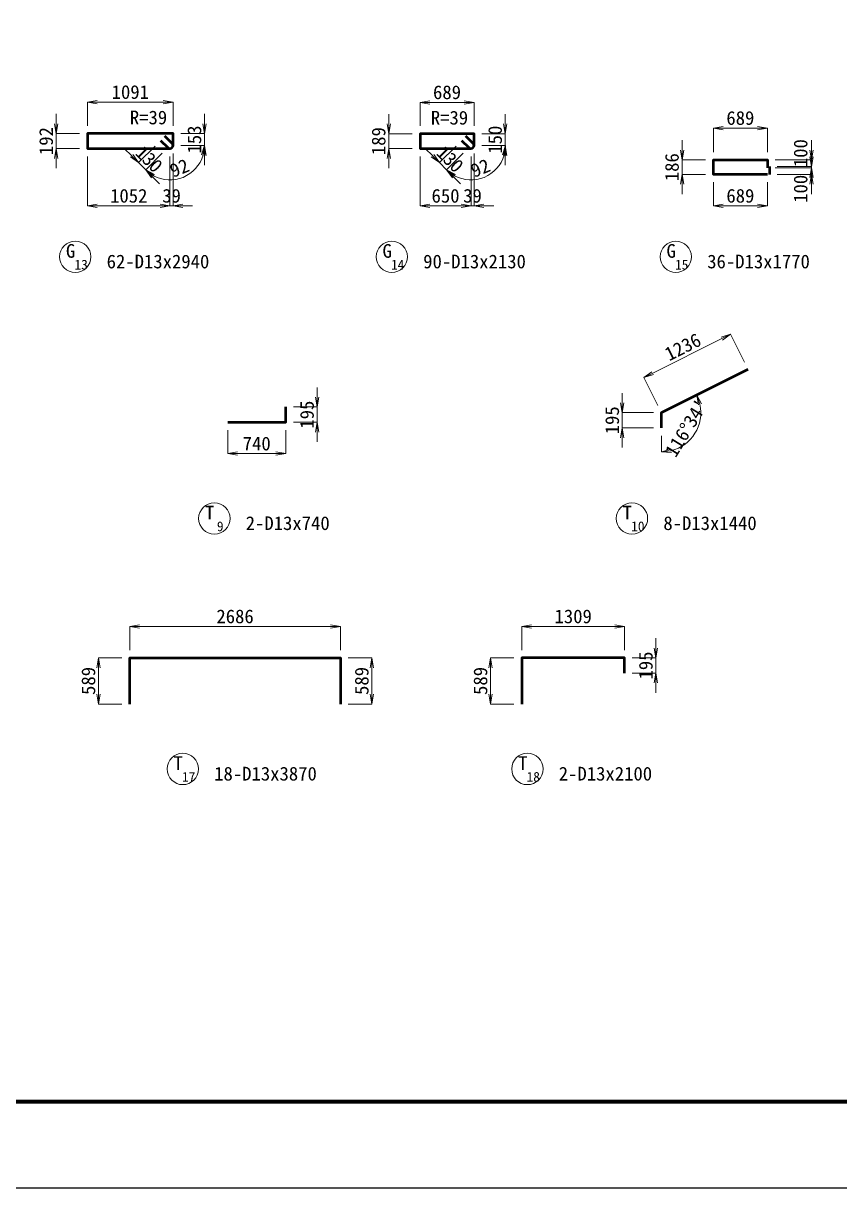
# Model space of a CAD drawing. Header units: millimetres. Extents: x 169470 to 758170, y -17820 to 11880.
# Drawn here: x 394560 to 404972, y -17820 to -2970 of the extents above; entities that cross this region are included whole.
import ezdxf
from ezdxf.enums import TextEntityAlignment as Align

# ---------------------------------------------------------------- set-up
doc = ezdxf.new("R2010")
doc.units = ezdxf.units.MM
doc.header["$LTSCALE"] = 50
doc.header["$PDSIZE"] = 300
doc.layers.get('Defpoints').update_dxf_attribs({"color": 151})
for name, color, linetype, lineweight in [('D-STR', 1, 'Continuous', 50), ('D-STR-DIM', 7, 'Continuous', 13), ('D-STR-HTXT', 7, 'Continuous', 13), ('D-STR-TXT', 7, 'Continuous', 13), ('D-TTL', 2, 'Continuous', 140)]:
    doc.layers.add(name, color=color, linetype=linetype, lineweight=lineweight)
doc.styles.add('MS ゴシック', font='MS Gothic.ttf')
doc.styles.add('YOKO_GOTHIC', font='MS Gothic.ttf')
doc.dimstyles.new('DIM-50', dxfattribs={"dimscale": 50, "dimtxt": 3.5, "dimasz": 2.5, "dimexe": 0, "dimexo": 2, "dimgap": 0.8, "dimtad": 1, "dimdec": 0, "dimzin": 1, "dimdsep": 46, "dimtxsty": 'MS ゴシック', "dimblk": 'OPEN', "dimcen": 0.1, "dimclrd": 256, "dimclre": 256, "dimclrt": 256, "dimaunit": 1, "dimadec": 3, "dimazin": 0, "dimtfac": 1, "dimtdec": 0, "dimtix": 1, "dimtmove": 2, "dimatfit": 3, "dimldrblk": 'OPEN', "dimfxl": 1, "dimlwd": -1, "dimlwe": -1, "dimarcsym": 2})

# ---------------------------------------------------------------- blocks, each defined once
blk = doc.blocks.new('_Open')
at = {"color": 0, "linetype": 'ByBlock', "lineweight": -2}
for p, q in [((-1, 0.17), (0, 0)), ((-1, -0.17), (0, 0)), ((0, 0), (-1, 0))]:
    blk.add_line(p, q, dxfattribs=at)
blk = doc.blocks.new('*D1115')
at = {"layer": 'D-STR-DIM', "transparency": 16777216}
for p, q in [((403759, -7293), (403580, -6935)), ((402587, -7432), (403469, -6991)), ((402654, -7846), (402475, -7488))]:
    blk.add_line(p, q, dxfattribs=at)
at = {"layer": 'Defpoints', "color": 0, "transparency": 16777216}
for p in [(403580, -6935), (403804, -7382), (402699, -7935)]:
    blk.add_point(p, dxfattribs=at)
at = {"layer": 'D-STR-DIM', "transparency": 16777216, "xscale": 125, "yscale": 125, "zscale": 125}
for p, rotation in [((403580, -6935), 26.57000108200025), ((402475, -7488), 206.5700010820003)]:
    blk.add_blockref('_Open', p, dxfattribs=dict(at, rotation=rotation))
at = {"layer": 'D-STR-DIM', "transparency": 16777216, "insert": (402971, -7098), "char_height": 175, "attachment_point": 5, "rotation": 26.57, "style": 'MS ゴシック'}
blk.add_mtext('1236', dxfattribs=at)
blk = doc.blocks.new('*D1122')
at = {"layer": 'D-STR-DIM', "transparency": 16777216}
for p, q in [((397167, -8158), (397167, -8458)), ((397907, -8158), (397907, -8458)), ((397292, -8458), (397782, -8458))]:
    blk.add_line(p, q, dxfattribs=at)
at = {"layer": 'Defpoints', "color": 0, "transparency": 16777216}
for p in [(397167, -8058), (397907, -8058), (397907, -8458)]:
    blk.add_point(p, dxfattribs=at)
at = {"layer": 'D-STR-DIM', "transparency": 16777216, "xscale": 125, "yscale": 125, "zscale": 125, "rotation": 180}
blk.add_blockref('_Open', (397167, -8458), dxfattribs=at)
at = {"layer": 'D-STR-DIM', "transparency": 16777216, "xscale": 125, "yscale": 125, "zscale": 125}
blk.add_blockref('_Open', (397907, -8458), dxfattribs=at)
at = {"layer": 'D-STR-DIM', "transparency": 16777216, "insert": (397537, -8331), "char_height": 175, "attachment_point": 5, "style": 'MS ゴシック'}
blk.add_mtext('740', dxfattribs=at)
blk = doc.blocks.new('*D1128')
at = {"layer": 'D-STR-DIM', "transparency": 16777216}
for p, q in [((395379, -4276), (395379, -3976)), ((395504, -3976), (396345, -3976)), ((396470, -4276), (396470, -3976))]:
    blk.add_line(p, q, dxfattribs=at)
at = {"layer": 'Defpoints', "color": 0, "transparency": 16777216}
for p in [(396470, -3976), (395379, -4376), (396470, -4376)]:
    blk.add_point(p, dxfattribs=at)
at = {"layer": 'D-STR-DIM', "transparency": 16777216, "xscale": 125, "yscale": 125, "zscale": 125, "rotation": 180}
blk.add_blockref('_Open', (395379, -3976), dxfattribs=at)
at = {"layer": 'D-STR-DIM', "transparency": 16777216, "xscale": 125, "yscale": 125, "zscale": 125}
blk.add_blockref('_Open', (396470, -3976), dxfattribs=at)
at = {"layer": 'D-STR-DIM', "transparency": 16777216, "insert": (395925, -3848), "char_height": 175, "attachment_point": 5, "style": 'MS ゴシック'}
blk.add_mtext('1091', dxfattribs=at)
blk = doc.blocks.new('*D1129')
at = {"layer": 'D-STR-DIM', "transparency": 16777216}
for p, q in [((399620, -4279), (399620, -3979)), ((399745, -3979), (400184, -3979)), ((400309, -4279), (400309, -3979))]:
    blk.add_line(p, q, dxfattribs=at)
at = {"layer": 'Defpoints', "color": 0, "transparency": 16777216}
for p in [(400309, -3979), (399620, -4379), (400309, -4379)]:
    blk.add_point(p, dxfattribs=at)
at = {"layer": 'D-STR-DIM', "transparency": 16777216, "xscale": 125, "yscale": 125, "zscale": 125, "rotation": 180}
blk.add_blockref('_Open', (399620, -3979), dxfattribs=at)
at = {"layer": 'D-STR-DIM', "transparency": 16777216, "xscale": 125, "yscale": 125, "zscale": 125}
blk.add_blockref('_Open', (400309, -3979), dxfattribs=at)
at = {"layer": 'D-STR-DIM', "transparency": 16777216, "insert": (399964, -3851), "char_height": 175, "attachment_point": 5, "style": 'MS ゴシック'}
blk.add_mtext('689', dxfattribs=at)
blk = doc.blocks.new('*D1130')
at = {"layer": 'D-STR-DIM', "transparency": 16777216}
for p, q in [((402961, -4587), (402961, -4462)), ((403261, -4712), (402961, -4712)), ((402961, -4898), (402961, -4712)), ((403261, -4898), (402961, -4898)), ((402961, -5023), (402961, -5148))]:
    blk.add_line(p, q, dxfattribs=at)
at = {"layer": 'Defpoints', "color": 0, "transparency": 16777216}
for p in [(402961, -4712), (403361, -4712), (403361, -4898)]:
    blk.add_point(p, dxfattribs=at)
at = {"layer": 'D-STR-DIM', "transparency": 16777216, "xscale": 125, "yscale": 125, "zscale": 125}
for p, rotation in [((402961, -4712), 270), ((402961, -4898), 90)]:
    blk.add_blockref('_Open', p, dxfattribs=dict(at, rotation=rotation))
at = {"layer": 'D-STR-DIM', "transparency": 16777216, "insert": (402833, -4805), "char_height": 175, "attachment_point": 5, "rotation": 90, "style": 'MS ゴシック'}
blk.add_mtext('186', dxfattribs=at)
blk = doc.blocks.new('*D918')
at = {"layer": 'D-STR-DIM', "transparency": 16777216}
for p, q in [((395918, -10963), (395918, -10663)), ((396043, -10663), (398479, -10663)), ((398604, -10963), (398604, -10663))]:
    blk.add_line(p, q, dxfattribs=at)
at = {"layer": 'Defpoints', "color": 0, "transparency": 16777216}
for p in [(398604, -10663), (395918, -11063), (398604, -11063)]:
    blk.add_point(p, dxfattribs=at)
at = {"layer": 'D-STR-DIM', "transparency": 16777216, "xscale": 125, "yscale": 125, "zscale": 125, "rotation": 180}
blk.add_blockref('_Open', (395918, -10663), dxfattribs=at)
at = {"layer": 'D-STR-DIM', "transparency": 16777216, "xscale": 125, "yscale": 125, "zscale": 125}
blk.add_blockref('_Open', (398604, -10663), dxfattribs=at)
at = {"layer": 'D-STR-DIM', "transparency": 16777216, "insert": (397261, -10535), "char_height": 175, "attachment_point": 5, "style": 'MS ゴシック'}
blk.add_mtext('2686', dxfattribs=at)
blk = doc.blocks.new('*D919')
at = {"layer": 'D-STR-DIM', "transparency": 16777216}
for p, q in [((400918, -10963), (400918, -10663)), ((402102, -10663), (401043, -10663)), ((402227, -10963), (402227, -10663))]:
    blk.add_line(p, q, dxfattribs=at)
at = {"layer": 'Defpoints', "color": 0, "transparency": 16777216}
for p in [(400918, -10663), (400918, -11063), (402227, -11063)]:
    blk.add_point(p, dxfattribs=at)
at = {"layer": 'D-STR-DIM', "transparency": 16777216, "xscale": 125, "yscale": 125, "zscale": 125, "rotation": 180}
blk.add_blockref('_Open', (400918, -10663), dxfattribs=at)
at = {"layer": 'D-STR-DIM', "transparency": 16777216, "xscale": 125, "yscale": 125, "zscale": 125}
blk.add_blockref('_Open', (402227, -10663), dxfattribs=at)
at = {"layer": 'D-STR-DIM', "transparency": 16777216, "insert": (401573, -10535), "char_height": 175, "attachment_point": 5, "style": 'MS ゴシック'}
blk.add_mtext('1309', dxfattribs=at)
blk = doc.blocks.new('*D923')
at = {"layer": 'D-STR-DIM', "transparency": 16777216}
for p, q in [((398307, -7738), (398307, -7613)), ((398007, -7863), (398307, -7863)), ((398307, -8058), (398307, -7863)), ((398007, -8058), (398307, -8058)), ((398307, -8183), (398307, -8308))]:
    blk.add_line(p, q, dxfattribs=at)
at = {"layer": 'Defpoints', "color": 0, "transparency": 16777216}
for p in [(397907, -7863), (398307, -7863), (397907, -8058)]:
    blk.add_point(p, dxfattribs=at)
at = {"layer": 'D-STR-DIM', "transparency": 16777216, "xscale": 125, "yscale": 125, "zscale": 125}
for p, rotation in [((398307, -7863), 270), ((398307, -8058), 90)]:
    blk.add_blockref('_Open', p, dxfattribs=dict(at, rotation=rotation))
at = {"layer": 'D-STR-DIM', "transparency": 16777216, "insert": (398179, -7961), "char_height": 175, "attachment_point": 5, "rotation": 90, "style": 'MS ゴシック'}
blk.add_mtext('195', dxfattribs=at)
blk = doc.blocks.new('*D926')
at = {"layer": 'D-STR-DIM', "transparency": 16777216}
for p, q in [((394979, -4251), (394979, -4126)), ((395279, -4376), (394979, -4376)), ((394979, -4568), (394979, -4376)), ((395279, -4568), (394979, -4568)), ((394979, -4693), (394979, -4818))]:
    blk.add_line(p, q, dxfattribs=at)
at = {"layer": 'Defpoints', "color": 0, "transparency": 16777216}
for p in [(394979, -4376), (395379, -4376), (395379, -4568)]:
    blk.add_point(p, dxfattribs=at)
at = {"layer": 'D-STR-DIM', "transparency": 16777216, "xscale": 125, "yscale": 125, "zscale": 125}
for p, rotation in [((394979, -4376), 270), ((394979, -4568), 90)]:
    blk.add_blockref('_Open', p, dxfattribs=dict(at, rotation=rotation))
at = {"layer": 'D-STR-DIM', "transparency": 16777216, "insert": (394852, -4472), "char_height": 175, "attachment_point": 5, "rotation": 90, "style": 'MS ゴシック'}
blk.add_mtext('192', dxfattribs=at)
blk = doc.blocks.new('*D927')
at = {"layer": 'D-STR-DIM', "transparency": 16777216}
for p, q in [((399220, -4254), (399220, -4129)), ((399520, -4379), (399220, -4379)), ((399220, -4568), (399220, -4379)), ((399520, -4568), (399220, -4568)), ((399220, -4693), (399220, -4818))]:
    blk.add_line(p, q, dxfattribs=at)
at = {"layer": 'Defpoints', "color": 0, "transparency": 16777216}
for p in [(399220, -4379), (399620, -4379), (399620, -4568)]:
    blk.add_point(p, dxfattribs=at)
at = {"layer": 'D-STR-DIM', "transparency": 16777216, "xscale": 125, "yscale": 125, "zscale": 125}
for p, rotation in [((399220, -4379), 270), ((399220, -4568), 90)]:
    blk.add_blockref('_Open', p, dxfattribs=dict(at, rotation=rotation))
at = {"layer": 'D-STR-DIM', "transparency": 16777216, "insert": (399092, -4473), "char_height": 175, "attachment_point": 5, "rotation": 90, "style": 'MS ゴシック'}
blk.add_mtext('189', dxfattribs=at)
blk = doc.blocks.new('*D928')
at = {"layer": 'D-STR-DIM', "transparency": 16777216}
for p, q in [((403361, -4998), (403361, -5298)), ((404050, -4998), (404050, -5298)), ((403925, -5298), (403486, -5298))]:
    blk.add_line(p, q, dxfattribs=at)
at = {"layer": 'Defpoints', "color": 0, "transparency": 16777216}
for p in [(403361, -4898), (404050, -4898), (403361, -5298)]:
    blk.add_point(p, dxfattribs=at)
at = {"layer": 'D-STR-DIM', "transparency": 16777216, "xscale": 125, "yscale": 125, "zscale": 125, "rotation": 180}
blk.add_blockref('_Open', (403361, -5298), dxfattribs=at)
at = {"layer": 'D-STR-DIM', "transparency": 16777216, "xscale": 125, "yscale": 125, "zscale": 125}
blk.add_blockref('_Open', (404050, -5298), dxfattribs=at)
at = {"layer": 'D-STR-DIM', "transparency": 16777216, "insert": (403705, -5171), "char_height": 175, "attachment_point": 5, "style": 'MS ゴシック'}
blk.add_mtext('689', dxfattribs=at)
blk = doc.blocks.new('*D930')
at = {"layer": 'D-STR-DIM', "transparency": 16777216}
for p, q in [((402199, -7810), (402199, -7685)), ((402599, -7935), (402199, -7935)), ((402199, -7935), (402199, -8130)), ((402599, -8130), (402199, -8130)), ((402199, -8255), (402199, -8380))]:
    blk.add_line(p, q, dxfattribs=at)
at = {"layer": 'Defpoints', "color": 0, "transparency": 16777216}
for p in [(402699, -7935), (402199, -8130), (402699, -8130)]:
    blk.add_point(p, dxfattribs=at)
at = {"layer": 'D-STR-DIM', "transparency": 16777216, "xscale": 125, "yscale": 125, "zscale": 125}
for p, rotation in [((402199, -7935), 270), ((402199, -8130), 90)]:
    blk.add_blockref('_Open', p, dxfattribs=dict(at, rotation=rotation))
at = {"layer": 'D-STR-DIM', "transparency": 16777216, "insert": (402071, -8033), "char_height": 175, "attachment_point": 5, "rotation": 90, "style": 'MS ゴシック'}
blk.add_mtext('195', dxfattribs=at)
blk = doc.blocks.new('*D937')
at = {"layer": 'D-STR-DIM', "transparency": 16777216}
for p, q in [((395818, -11063), (395518, -11063)), ((395518, -11527), (395518, -11188)), ((395818, -11652), (395518, -11652))]:
    blk.add_line(p, q, dxfattribs=at)
at = {"layer": 'Defpoints', "color": 0, "transparency": 16777216}
for p in [(395518, -11063), (395918, -11063), (395918, -11652)]:
    blk.add_point(p, dxfattribs=at)
at = {"layer": 'D-STR-DIM', "transparency": 16777216, "xscale": 125, "yscale": 125, "zscale": 125}
for p, rotation in [((395518, -11063), 90), ((395518, -11652), 270)]:
    blk.add_blockref('_Open', p, dxfattribs=dict(at, rotation=rotation))
at = {"layer": 'D-STR-DIM', "transparency": 16777216, "insert": (395391, -11357), "char_height": 175, "attachment_point": 5, "rotation": 90, "style": 'MS ゴシック'}
blk.add_mtext('589', dxfattribs=at)
blk = doc.blocks.new('*D938')
at = {"layer": 'D-STR-DIM', "transparency": 16777216}
for p, q in [((402627, -10938), (402627, -10813)), ((402327, -11063), (402627, -11063)), ((402627, -11258), (402627, -11063)), ((402327, -11258), (402627, -11258)), ((402627, -11383), (402627, -11508))]:
    blk.add_line(p, q, dxfattribs=at)
at = {"layer": 'Defpoints', "color": 0, "transparency": 16777216}
for p in [(402227, -11063), (402627, -11063), (402227, -11258)]:
    blk.add_point(p, dxfattribs=at)
at = {"layer": 'D-STR-DIM', "transparency": 16777216, "xscale": 125, "yscale": 125, "zscale": 125}
for p, rotation in [((402627, -11063), 270), ((402627, -11258), 90)]:
    blk.add_blockref('_Open', p, dxfattribs=dict(at, rotation=rotation))
at = {"layer": 'D-STR-DIM', "transparency": 16777216, "insert": (402500, -11160), "char_height": 175, "attachment_point": 5, "rotation": 90, "style": 'MS ゴシック'}
blk.add_mtext('195', dxfattribs=at)
blk = doc.blocks.new('*D944')
at = {"layer": 'D-STR-DIM', "transparency": 16777216}
for p, q in [((403361, -4612), (403361, -4306)), ((403925, -4306), (403486, -4306)), ((404050, -4612), (404050, -4306))]:
    blk.add_line(p, q, dxfattribs=at)
at = {"layer": 'Defpoints', "color": 0, "transparency": 16777216}
for p in [(403361, -4306), (403361, -4712), (404050, -4712)]:
    blk.add_point(p, dxfattribs=at)
at = {"layer": 'D-STR-DIM', "transparency": 16777216, "xscale": 125, "yscale": 125, "zscale": 125, "rotation": 180}
blk.add_blockref('_Open', (403361, -4306), dxfattribs=at)
at = {"layer": 'D-STR-DIM', "transparency": 16777216, "xscale": 125, "yscale": 125, "zscale": 125}
blk.add_blockref('_Open', (404050, -4306), dxfattribs=at)
at = {"layer": 'D-STR-DIM', "transparency": 16777216, "insert": (403705, -4179), "char_height": 175, "attachment_point": 5, "style": 'MS ゴシック'}
blk.add_mtext('689', dxfattribs=at)
blk = doc.blocks.new('*D951')
at = {"layer": 'D-STR-DIM', "transparency": 16777216}
for p, q in [((398704, -11063), (399004, -11063)), ((399004, -11527), (399004, -11188)), ((398704, -11652), (399004, -11652))]:
    blk.add_line(p, q, dxfattribs=at)
at = {"layer": 'Defpoints', "color": 0, "transparency": 16777216}
for p in [(398604, -11063), (399004, -11063), (398604, -11652)]:
    blk.add_point(p, dxfattribs=at)
at = {"layer": 'D-STR-DIM', "transparency": 16777216, "xscale": 125, "yscale": 125, "zscale": 125}
for p, rotation in [((399004, -11063), 90), ((399004, -11652), 270)]:
    blk.add_blockref('_Open', p, dxfattribs=dict(at, rotation=rotation))
at = {"layer": 'D-STR-DIM', "transparency": 16777216, "insert": (398877, -11357), "char_height": 175, "attachment_point": 5, "rotation": 90, "style": 'MS ゴシック'}
blk.add_mtext('589', dxfattribs=at)
blk = doc.blocks.new('*D952')
at = {"layer": 'D-STR-DIM', "transparency": 16777216}
for p, q in [((400818, -11063), (400518, -11063)), ((400518, -11527), (400518, -11188)), ((400818, -11652), (400518, -11652))]:
    blk.add_line(p, q, dxfattribs=at)
at = {"layer": 'Defpoints', "color": 0, "transparency": 16777216}
for p in [(400518, -11063), (400918, -11063), (400918, -11652)]:
    blk.add_point(p, dxfattribs=at)
at = {"layer": 'D-STR-DIM', "transparency": 16777216, "xscale": 125, "yscale": 125, "zscale": 125}
for p, rotation in [((400518, -11063), 90), ((400518, -11652), 270)]:
    blk.add_blockref('_Open', p, dxfattribs=dict(at, rotation=rotation))
at = {"layer": 'D-STR-DIM', "transparency": 16777216, "insert": (400391, -11357), "char_height": 175, "attachment_point": 5, "rotation": 90, "style": 'MS ゴシック'}
blk.add_mtext('589', dxfattribs=at)
blk = doc.blocks.new('*D955')
at = {"layer": 'D-STR-DIM', "transparency": 16777216}
for p, q in [((396870, -4251), (396870, -4126)), ((396570, -4376), (396870, -4376)), ((396870, -4376), (396870, -4529)), ((396570, -4529), (396870, -4529)), ((396870, -4654), (396870, -4779))]:
    blk.add_line(p, q, dxfattribs=at)
at = {"layer": 'Defpoints', "color": 0, "transparency": 16777216}
for p in [(396470, -4376), (396470, -4529), (396870, -4529)]:
    blk.add_point(p, dxfattribs=at)
at = {"layer": 'D-STR-DIM', "transparency": 16777216, "xscale": 125, "yscale": 125, "zscale": 125}
for p, rotation in [((396870, -4376), 270), ((396870, -4529), 90)]:
    blk.add_blockref('_Open', p, dxfattribs=dict(at, rotation=rotation))
at = {"layer": 'D-STR-DIM', "transparency": 16777216, "insert": (396743, -4452), "char_height": 175, "attachment_point": 5, "rotation": 90, "style": 'MS ゴシック'}
blk.add_mtext('153', dxfattribs=at)
blk = doc.blocks.new('*D964')
at = {"layer": 'D-STR-DIM', "transparency": 16777216}
for p, q in [((395940, -4658), (395852, -4570)), ((396241, -4535), (396029, -4747)), ((396121, -4839), (396029, -4747)), ((396333, -4627), (396121, -4839)), ((396209, -4927), (396298, -5016))]:
    blk.add_line(p, q, dxfattribs=at)
at = {"layer": 'Defpoints', "color": 0, "transparency": 16777216}
for p in [(396312, -4464), (396404, -4556), (396029, -4747)]:
    blk.add_point(p, dxfattribs=at)
at = {"layer": 'D-STR-DIM', "transparency": 16777216, "xscale": 125, "yscale": 125, "zscale": 125}
for p, rotation in [((396029, -4747), 315.0000000006541), ((396121, -4839), 135.0000000006541)]:
    blk.add_blockref('_Open', p, dxfattribs=dict(at, rotation=rotation))
at = {"layer": 'D-STR-DIM', "transparency": 16777216, "insert": (396165, -4703), "char_height": 175, "attachment_point": 5, "rotation": 315, "style": 'MS ゴシック'}
blk.add_mtext('130', dxfattribs=at)
blk = doc.blocks.new('*D965')
at = {"layer": 'D-STR-DIM', "transparency": 16777216}
for p, q in [((396570, -4529), (396870, -4529)), ((396333, -4627), (396121, -4839))]:
    blk.add_line(p, q, dxfattribs=at)
blk.add_arc((396431, -4529), 439, 241.3699, 343.6301, dxfattribs=at)
at = {"layer": 'Defpoints', "color": 0, "transparency": 16777216}
for p in [(396404, -4556), (396431, -4529), (396470, -4529), (396431, -4968)]:
    blk.add_point(p, dxfattribs=at)
at = {"layer": 'D-STR-DIM', "transparency": 16777216, "xscale": 125, "yscale": 125, "zscale": 125}
for p, rotation in [((396870, -4529), 81.81504546945614), ((396121, -4839), 143.1849545305413)]:
    blk.add_blockref('_Open', p, dxfattribs=dict(at, rotation=rotation))
at = {"layer": 'D-STR-DIM', "transparency": 16777216, "insert": (396551, -4816), "char_height": 175, "attachment_point": 5, "rotation": 22.5, "style": 'MS ゴシック'}
blk.add_mtext('92', dxfattribs=at)
blk = doc.blocks.new('*D966')
at = {"layer": 'D-STR-DIM', "transparency": 16777216}
for p, q in [((396431, -4668), (396431, -5298)), ((396470, -4629), (396470, -5298)), ((396306, -5298), (396181, -5298)), ((396431, -5298), (396470, -5298)), ((396595, -5298), (396720, -5298))]:
    blk.add_line(p, q, dxfattribs=at)
at = {"layer": 'Defpoints', "color": 0, "transparency": 16777216}
for p in [(396431, -4568), (396470, -4529), (396470, -5298)]:
    blk.add_point(p, dxfattribs=at)
at = {"layer": 'D-STR-DIM', "transparency": 16777216, "xscale": 125, "yscale": 125, "zscale": 125}
blk.add_blockref('_Open', (396431, -5298), dxfattribs=at)
at = {"layer": 'D-STR-DIM', "transparency": 16777216, "xscale": 125, "yscale": 125, "zscale": 125, "rotation": 180}
blk.add_blockref('_Open', (396470, -5298), dxfattribs=at)
at = {"layer": 'D-STR-DIM', "transparency": 16777216, "insert": (396451, -5171), "char_height": 175, "attachment_point": 5, "style": 'MS ゴシック'}
blk.add_mtext('39', dxfattribs=at)
blk = doc.blocks.new('*D967')
at = {"layer": 'D-STR-DIM', "transparency": 16777216}
for p, q in [((395379, -4668), (395379, -5298)), ((396431, -4668), (396431, -5298)), ((395504, -5298), (396306, -5298))]:
    blk.add_line(p, q, dxfattribs=at)
at = {"layer": 'Defpoints', "color": 0, "transparency": 16777216}
for p in [(395379, -4568), (396431, -4568), (396431, -5298)]:
    blk.add_point(p, dxfattribs=at)
at = {"layer": 'D-STR-DIM', "transparency": 16777216, "xscale": 125, "yscale": 125, "zscale": 125, "rotation": 180}
blk.add_blockref('_Open', (395379, -5298), dxfattribs=at)
at = {"layer": 'D-STR-DIM', "transparency": 16777216, "xscale": 125, "yscale": 125, "zscale": 125}
blk.add_blockref('_Open', (396431, -5298), dxfattribs=at)
at = {"layer": 'D-STR-DIM', "transparency": 16777216, "insert": (395905, -5171), "char_height": 175, "attachment_point": 5, "style": 'MS ゴシック'}
blk.add_mtext('1052', dxfattribs=at)
blk = doc.blocks.new('*D968')
at = {"layer": 'D-STR-DIM', "transparency": 16777216}
for p, q in [((400706, -4254), (400706, -4129)), ((400409, -4379), (400706, -4379)), ((400706, -4379), (400706, -4529)), ((400409, -4529), (400706, -4529)), ((400706, -4654), (400706, -4779))]:
    blk.add_line(p, q, dxfattribs=at)
at = {"layer": 'Defpoints', "color": 0, "transparency": 16777216}
for p in [(400309, -4379), (400309, -4529), (400706, -4529)]:
    blk.add_point(p, dxfattribs=at)
at = {"layer": 'D-STR-DIM', "transparency": 16777216, "xscale": 125, "yscale": 125, "zscale": 125}
for p, rotation in [((400706, -4379), 270), ((400706, -4529), 90)]:
    blk.add_blockref('_Open', p, dxfattribs=dict(at, rotation=rotation))
at = {"layer": 'D-STR-DIM', "transparency": 16777216, "insert": (400578, -4454), "char_height": 175, "attachment_point": 5, "rotation": 90, "style": 'MS ゴシック'}
blk.add_mtext('150', dxfattribs=at)
blk = doc.blocks.new('*D969')
at = {"layer": 'D-STR-DIM', "transparency": 16777216}
for p, q in [((399779, -4658), (399690, -4570)), ((400079, -4535), (399867, -4747)), ((399959, -4839), (399867, -4747)), ((400171, -4627), (399959, -4839)), ((400048, -4927), (400136, -5016))]:
    blk.add_line(p, q, dxfattribs=at)
at = {"layer": 'Defpoints', "color": 0, "transparency": 16777216}
for p in [(400150, -4464), (400242, -4556), (399867, -4747)]:
    blk.add_point(p, dxfattribs=at)
at = {"layer": 'D-STR-DIM', "transparency": 16777216, "xscale": 125, "yscale": 125, "zscale": 125}
for p, rotation in [((399867, -4747), 315.0000000006541), ((399959, -4839), 135.0000000006541)]:
    blk.add_blockref('_Open', p, dxfattribs=dict(at, rotation=rotation))
at = {"layer": 'D-STR-DIM', "transparency": 16777216, "insert": (400003, -4703), "char_height": 175, "attachment_point": 5, "rotation": 315, "style": 'MS ゴシック'}
blk.add_mtext('130', dxfattribs=at)
blk = doc.blocks.new('*D970')
at = {"layer": 'D-STR-DIM', "transparency": 16777216}
for p, q in [((400409, -4529), (400709, -4529)), ((400171, -4627), (399959, -4839))]:
    blk.add_line(p, q, dxfattribs=at)
blk.add_arc((400270, -4529), 439, 241.3699, 343.6301, dxfattribs=at)
at = {"layer": 'Defpoints', "color": 0, "transparency": 16777216}
for p in [(400242, -4556), (400270, -4529), (400309, -4529), (400270, -4968)]:
    blk.add_point(p, dxfattribs=at)
at = {"layer": 'D-STR-DIM', "transparency": 16777216, "xscale": 125, "yscale": 125, "zscale": 125}
for p, rotation in [((400709, -4529), 81.81504546948939), ((399959, -4839), 143.1849545305407)]:
    blk.add_blockref('_Open', p, dxfattribs=dict(at, rotation=rotation))
at = {"layer": 'D-STR-DIM', "transparency": 16777216, "insert": (400389, -4816), "char_height": 175, "attachment_point": 5, "rotation": 22.5, "style": 'MS ゴシック'}
blk.add_mtext('92', dxfattribs=at)
blk = doc.blocks.new('*D971')
at = {"layer": 'D-STR-DIM', "transparency": 16777216}
for p, q in [((400270, -4668), (400270, -5298)), ((400309, -4629), (400309, -5298)), ((400145, -5298), (400020, -5298)), ((400270, -5298), (400309, -5298)), ((400434, -5298), (400559, -5298))]:
    blk.add_line(p, q, dxfattribs=at)
at = {"layer": 'Defpoints', "color": 0, "transparency": 16777216}
for p in [(400270, -4568), (400309, -4529), (400309, -5298)]:
    blk.add_point(p, dxfattribs=at)
at = {"layer": 'D-STR-DIM', "transparency": 16777216, "xscale": 125, "yscale": 125, "zscale": 125}
blk.add_blockref('_Open', (400270, -5298), dxfattribs=at)
at = {"layer": 'D-STR-DIM', "transparency": 16777216, "xscale": 125, "yscale": 125, "zscale": 125, "rotation": 180}
blk.add_blockref('_Open', (400309, -5298), dxfattribs=at)
at = {"layer": 'D-STR-DIM', "transparency": 16777216, "insert": (400289, -5171), "char_height": 175, "attachment_point": 5, "style": 'MS ゴシック'}
blk.add_mtext('39', dxfattribs=at)
blk = doc.blocks.new('*D972')
at = {"layer": 'D-STR-DIM', "transparency": 16777216}
for p, q in [((399620, -4668), (399620, -5298)), ((400270, -4668), (400270, -5298)), ((399745, -5298), (400145, -5298))]:
    blk.add_line(p, q, dxfattribs=at)
at = {"layer": 'Defpoints', "color": 0, "transparency": 16777216}
for p in [(399620, -4568), (400270, -4568), (400270, -5298)]:
    blk.add_point(p, dxfattribs=at)
at = {"layer": 'D-STR-DIM', "transparency": 16777216, "xscale": 125, "yscale": 125, "zscale": 125, "rotation": 180}
blk.add_blockref('_Open', (399620, -5298), dxfattribs=at)
at = {"layer": 'D-STR-DIM', "transparency": 16777216, "xscale": 125, "yscale": 125, "zscale": 125}
blk.add_blockref('_Open', (400270, -5298), dxfattribs=at)
at = {"layer": 'D-STR-DIM', "transparency": 16777216, "insert": (399945, -5171), "char_height": 175, "attachment_point": 5, "style": 'MS ゴシック'}
blk.add_mtext('650', dxfattribs=at)
blk = doc.blocks.new('*D981')
at = {"layer": 'D-STR-DIM', "transparency": 16777216}
blk.add_line((402699, -8230), (402699, -8437), dxfattribs=at)
blk.add_arc((402699, -7935), 502, 284.3062, 12.2638, dxfattribs=at)
at = {"layer": 'Defpoints', "color": 0, "transparency": 16777216}
for p in [(403729, -7420), (402699, -7935), (402699, -7935), (402699, -8130), (403014, -8326)]:
    blk.add_point(p, dxfattribs=at)
at = {"layer": 'D-STR-DIM', "transparency": 16777216, "xscale": 125, "yscale": 125, "zscale": 125}
for p, rotation in [((403148, -7711), 109.4168919441454), ((402699, -8437), 187.1531091378654)]:
    blk.add_blockref('_Open', p, dxfattribs=dict(at, rotation=rotation))
at = {"layer": 'D-STR-DIM', "transparency": 16777216, "insert": (403017, -8132), "char_height": 175, "attachment_point": 5, "rotation": 58.285, "style": 'MS ゴシック'}
blk.add_mtext("116°34'", dxfattribs=at)
blk = doc.blocks.new('*D1272')
at = {"layer": 'D-STR-DIM', "transparency": 16777216}
for p, q in [((404612, -4673), (404612, -4548)), ((404175, -4798), (404612, -4798)), ((404175, -4898), (404612, -4898)), ((404612, -4798), (404612, -4898)), ((404612, -5023), (404612, -5148))]:
    blk.add_line(p, q, dxfattribs=at)
at = {"layer": 'Defpoints', "color": 0, "transparency": 16777216}
for p in [(404075, -4798), (404075, -4898), (404612, -4898)]:
    blk.add_point(p, dxfattribs=at)
at = {"layer": 'D-STR-DIM', "transparency": 16777216, "xscale": 125, "yscale": 125, "zscale": 125}
for p, rotation in [((404612, -4798), 270), ((404612, -4898), 90)]:
    blk.add_blockref('_Open', p, dxfattribs=dict(at, rotation=rotation))
at = {"layer": 'D-STR-DIM', "transparency": 16777216, "insert": (404474, -5081), "char_height": 175, "attachment_point": 5, "rotation": 90, "style": 'MS ゴシック'}
blk.add_mtext('100', dxfattribs=at)
blk = doc.blocks.new('*D1273')
at = {"layer": 'D-STR-DIM', "transparency": 16777216}
for p, q in [((404612, -4587), (404612, -4462)), ((404150, -4712), (404612, -4712)), ((404612, -4712), (404612, -4812)), ((404150, -4812), (404612, -4812)), ((404612, -4937), (404612, -5062))]:
    blk.add_line(p, q, dxfattribs=at)
at = {"layer": 'Defpoints', "color": 0, "transparency": 16777216}
for p in [(404050, -4712), (404050, -4812), (404612, -4812)]:
    blk.add_point(p, dxfattribs=at)
at = {"layer": 'D-STR-DIM', "transparency": 16777216, "xscale": 125, "yscale": 125, "zscale": 125}
for p, rotation in [((404612, -4712), 270), ((404612, -4812), 90)]:
    blk.add_blockref('_Open', p, dxfattribs=dict(at, rotation=rotation))
at = {"layer": 'D-STR-DIM', "transparency": 16777216, "insert": (404474, -4626), "char_height": 175, "attachment_point": 5, "rotation": 90, "style": 'MS ゴシック'}
blk.add_mtext('100', dxfattribs=at)

msp = doc.modelspace()

# ---------------------------------------------------------------- linework, layer by layer
at = {"layer": 'D-STR'}
for points in [[(396470.49, -4528.54), (396470.49, -4375.54), (395379.49, -4375.54), (395379.49, -4567.54), (396431.49, -4567.54)], [(400308.66, -4528.54), (400308.66, -4378.54), (399619.66, -4378.54), (399619.66, -4567.54), (400269.66, -4567.54)], [(404049.84, -4898.45), (403360.84, -4898.45), (403360.84, -4712.45), (404049.84, -4712.45), (404049.84, -4812.45)], [(404074.84, -4798.45), (404074.84, -4898.45)], [(402698.62, -8130.32), (402698.62, -7935.32), (403804.09, -7382.47)], [(397166.8, -8058.17), (397906.8, -8058.17), (397906.8, -7863.17)], [(395918.4, -11651.9), (395918.4, -11062.9), (398604.4, -11062.9), (398604.4, -11651.9)], [(402227.4, -11257.9), (402227.4, -11062.9), (400918.4, -11062.9), (400918.4, -11651.9)]]:
    msp.add_lwpolyline(points, dxfattribs=at)
for points in [[(396311.67, -4463.88), (396403.91, -4556.12, 0.99999976), (396459.07, -4500.96), (396366.83, -4408.72)], [(400149.85, -4463.88), (400242.09, -4556.12, 0.99999976), (400297.24, -4500.96), (400205, -4408.72)]]:
    msp.add_lwpolyline(points, format="xyb", dxfattribs=at)
at = {"layer": 'D-STR-HTXT', "color": 4}
for centre in [(395223.11, -5947.81), (399260.04, -5947.81)]:
    msp.add_circle(centre, 200, dxfattribs=at)
at = {"layer": 'D-STR-HTXT'}
for centre in [(402881.85, -5947.81), (396996.59, -9285), (402322.64, -9285), (396594.35, -12479.86), (400988.88, -12479.86)]:
    msp.add_circle(centre, 200, dxfattribs=at)
at = {"layer": 'D-TTL'}
msp.add_lwpolyline([(380744.53, 10780), (380744.53, -16720), (420744.53, -16720), (420744.53, 10780)], close=True, dxfattribs=at)
at = {"layer": 'Defpoints', "color": 1}
msp.add_lwpolyline([(379719.53, 11880), (379719.53, -17820), (421769.53, -17820), (421769.53, 11880)], close=True, dxfattribs=at)

# ---------------------------------------------------------------- texts
at = {"layer": 'D-STR-TXT', "style": 'YOKO_GOTHIC'}
for s, p in [('R=39', (395918.98, -4311.01)), ('R=39', (399757.15, -4314.01)), ('36-D13x1770', (403281.85, -6147.81)), ('2-D13x740', (397396.59, -9485)), ('8-D13x1440', (402722.64, -9485)), ('18-D13x3870', (396994.35, -12679.86)), ('2-D13x2100', (401388.88, -12679.86))]:
    msp.add_text(s, height=175, dxfattribs=at).set_placement(p, align=Align.BOTTOM_LEFT)
at = {"layer": 'D-STR-TXT', "color": 4, "style": 'YOKO_GOTHIC'}
for s, height, p in [('G ', 175, (395223.11, -5872.81)), ('G ', 175, (399260.04, -5872.81)), ('13', 125, (395298.11, -6047.81)), ('14', 125, (399335.04, -6047.81))]:
    msp.add_text(s, height=height, dxfattribs=at).set_placement(p, align=Align.MIDDLE_CENTER)
at = {"layer": 'D-STR-TXT', "style": 'YOKO_GOTHIC'}
for s, height, p in [('G ', 175, (402881.85, -5872.81)), ('15', 125, (402956.85, -6047.81)), ('T ', 175, (396996.59, -9210)), ('T ', 175, (402322.64, -9210)), ('9', 125, (397071.59, -9385)), ('10', 125, (402397.64, -9385)), ('T ', 175, (396594.35, -12404.86)), ('T ', 175, (400988.88, -12404.86)), ('17', 125, (396669.35, -12579.86)), ('18', 125, (401063.88, -12579.86))]:
    msp.add_text(s, height=height, dxfattribs=at).set_placement(p, align=Align.MIDDLE_CENTER)
at = {"layer": 'D-STR-TXT', "color": 4, "style": 'YOKO_GOTHIC'}
for s, p in [('62-D13x2940', (395623.11, -6147.81)), ('90-D13x2130', (399660.04, -6147.81))]:
    msp.add_text(s, height=175, dxfattribs=at).set_placement(p, align=Align.BOTTOM_LEFT)

# ---------------------------------------------------------------- dimensions: what is measured, and where the dimension line sits
at = {"layer": 'D-STR-DIM'}
for p1, p2, distance, picture, middle in [((395379.49, -4375.54), (396470.49, -4375.54), 400, '*D1128', (395924.99, -3848.04)), ((399619.66, -4378.54), (400308.66, -4378.54), 400, '*D1129', (399964.16, -3851.04)), ((395379.49, -4567.54), (395379.49, -4375.54), 400, '*D926', (394851.99, -4471.54)), ((396470.49, -4375.54), (396470.49, -4528.54), 400, '*D955', (396742.99, -4452.04)), ((399619.66, -4567.54), (399619.66, -4378.54), 400, '*D927', (399092.16, -4473.04)), ((404049.84, -4712.45), (403360.84, -4712.45), -405.97, '*D944', (403705.34, -4178.98)), ((403360.84, -4898.45), (403360.84, -4712.45), 400, '*D1130', (402833.34, -4805.45)), ((404049.84, -4898.45), (403360.84, -4898.45), 400, '*D928', (403705.34, -5170.95)), ((402698.62, -7935.32), (403804.09, -7382.47), 500, '*D1115', (402970.68, -7097.66)), ((397906.8, -8058.17), (397906.8, -7863.17), -400, '*D923', (398179.3, -7960.67)), ((402698.62, -7935.32), (402698.62, -8130.32), -500, '*D930', (402071.12, -8032.82)), ((397166.8, -8058.17), (397906.8, -8058.17), -400, '*D1122', (397536.8, -8330.67)), ((395918.4, -11062.9), (398604.4, -11062.9), 400, '*D918', (397261.4, -10535.4)), ((402227.4, -11062.9), (400918.4, -11062.9), -400, '*D919', (401572.9, -10535.4)), ((402227.4, -11257.9), (402227.4, -11062.9), -400, '*D938', (402499.9, -11160.4)), ((395918.4, -11651.9), (395918.4, -11062.9), 400, '*D937', (395390.9, -11357.4)), ((398604.4, -11651.9), (398604.4, -11062.9), -400, '*D951', (398876.9, -11357.4)), ((400918.4, -11651.9), (400918.4, -11062.9), 400, '*D952', (400390.9, -11357.4))]:
    dim = msp.add_aligned_dim(p1=p1, p2=p2, distance=distance, dimstyle='DIM-50', dxfattribs=at)
    dim.commit()
    dim.dimension.update_dxf_attribs({"geometry": picture, "text_midpoint": middle})
for base, p1, p2, angle, picture, middle in [((400705.76, -4528.54), (400308.66, -4378.54), (400308.66, -4528.54), 270, '*D968', (400578.26, -4453.54)), ((396028.83, -4746.72), (396403.91, -4556.12), (396311.67, -4463.88), 135, '*D964', (396165.1, -4702.69)), ((399867, -4746.72), (400242.09, -4556.12), (400149.85, -4463.88), 135, '*D969', (400003.28, -4702.69))]:
    dim = msp.add_linear_dim(base=base, p1=p1, p2=p2, angle=angle, dimstyle='DIM-50', dxfattribs=at)
    dim.commit()
    dim.dimension.update_dxf_attribs({"geometry": picture, "text_midpoint": middle})
for base, p1, p2, picture, middle in [((404611.83, -4812.45), (404049.84, -4712.45), (404049.84, -4812.45), '*D1273', (404474.33, -4626.34)), ((404611.83, -4898.45), (404074.84, -4798.45), (404074.84, -4898.45), '*D1272', (404474.33, -5080.94))]:
    dim = msp.add_linear_dim(base=base, p1=p1, p2=p2, angle=270, dimstyle='DIM-50', dxfattribs=at)
    dim.commit()
    dim.dimension.update_dxf_attribs({"geometry": picture, "text_midpoint": middle, "dimtype": 161})
for base, p1, p2, picture, middle in [((396431.49, -5298.45), (395379.49, -4567.54), (396431.49, -4567.54), '*D967', (395905.49, -5170.95)), ((396470.49, -5298.45), (396431.49, -4567.54), (396470.49, -4528.54), '*D966', (396450.99, -5170.95)), ((400269.66, -5298.45), (399619.66, -4567.54), (400269.66, -4567.54), '*D972', (399944.66, -5170.95)), ((400308.66, -5298.45), (400269.66, -4567.54), (400308.66, -4528.54), '*D971', (400289.16, -5170.95))]:
    dim = msp.add_linear_dim(base=base, p1=p1, p2=p2, dimstyle='DIM-50', dxfattribs=at)
    dim.commit()
    dim.dimension.update_dxf_attribs({"geometry": picture, "text_midpoint": middle})
for base, center, p1, p2, picture, middle in [((396431.49, -4967.54), (396431.49, -4528.54), (396403.91, -4556.12), (396470.49, -4528.54), '*D965', (396550.69, -4816.33)), ((400269.66, -4967.54), (400269.66, -4528.54), (400242.09, -4556.12), (400308.66, -4528.54), '*D970', (400388.87, -4816.33))]:
    dim = msp.add_angular_dim_3p(base=base, center=center, p1=p1, p2=p2, text='92', dimstyle='DIM-50', dxfattribs=at)
    dim.commit()
    dim.dimension.update_dxf_attribs({"geometry": picture, "text_midpoint": middle})
dim = msp.add_angular_dim_2l(base=(403013.51, -8326.17), line1=((402698.62, -7935.32), (403728.96, -7420.04)), line2=((402698.62, -7935.32), (402698.62, -8130.32)), dimstyle='DIM-50', override={"dimadec": 1}, dxfattribs=at)
dim.commit()
dim.dimension.update_dxf_attribs({"geometry": '*D981', "text_midpoint": (403017.13, -8132.15)})

doc.saveas('drawing.dxf')
